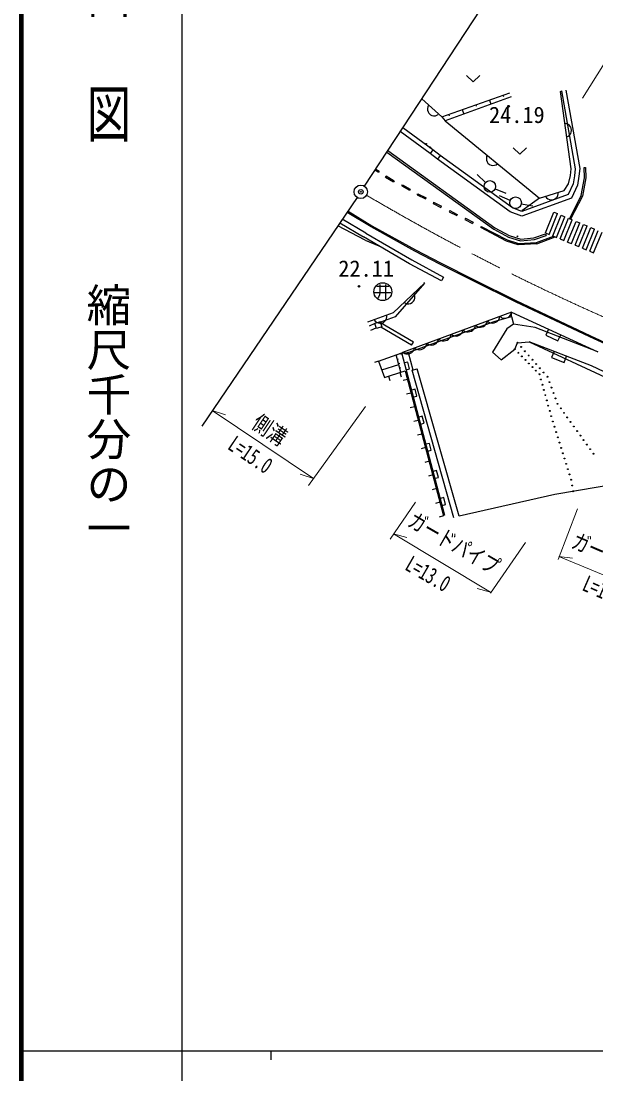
# Model space of a CAD drawing. Units: millimetres, scale not verified. Extents: x 40000 to 680000, y 20000 to 380000.
# Drawn here: x 40000 to 104402, y 202409 to 320284 of the extents above; entities that cross this region are included whole.
import ezdxf
from ezdxf.enums import TextEntityAlignment as Align

# ---------------------------------------------------------------- set-up
doc = ezdxf.new("R2010")
doc.units = ezdxf.units.MM
doc.header["$LTSCALE"] = 1000
doc.header["$PDMODE"] = 32
doc.header["$PDSIZE"] = 500
doc.linetypes.add('CHAIN', pattern=[18.5, 12, -1.5, 3.5, -1.5])
for name, color, linetype, lineweight in [('M-BGD', 7, 'Continuous', 25), ('M-BMK', 2, 'CHAIN', 13), ('M-BMK-OTRS', 5, 'Continuous', 25), ('M-BMK-SRVR', 3, 'Continuous', 25), ('M-STR-HTXT', 7, 'Continuous', 13), ('M-TTL', 2, 'Continuous', 140), ('M-TTL-BAND', 7, 'Continuous', 25)]:
    doc.layers.add(name, color=color, linetype=linetype, lineweight=lineweight)
doc.layers.add('M-OTRS', color=6, linetype='Continuous')
doc.styles.add('@ＭＳ ゴシック', font='')
doc.styles.add('ＭＳ ゴシック', font='')
doc.styles.get('@ＭＳ ゴシック').set_extended_font_data('@MS Gothic')
doc.styles.get('ＭＳ ゴシック').set_extended_font_data('MS Gothic')

msp = doc.modelspace()

# ---------------------------------------------------------------- linework, layer by layer
at = {"layer": 'M-BGD'}
for p, q in [((89891, 314187), (90641, 313467)), ((90641, 313467), (91391, 314187)), ((100420, 312392), (100533, 312459)), ((101643, 303745), (100420, 312392)), ((100533, 312459), (102078, 303757)), ((101025, 312547), (102582, 303777)), ((84887, 311569), (87147, 309556)), ((87147, 309556), (94749, 312254)), ((94887, 311804), (87511, 309103)), ((92468, 311445), (92633, 310979)), ((93988, 311984), (94036, 311849)), ((85573, 310677), (85536, 310506)), ((85536, 310506), (85542, 310294)), ((85542, 310294), (85590, 310126)), ((85652, 310849), (85573, 310677)), ((85590, 310126), (85680, 309959)), ((89427, 310366), (89604, 309869)), ((90948, 310905), (90999, 310761)), ((85680, 309959), (85855, 309795)), ((85855, 309795), (86027, 309715)), ((86027, 309715), (86198, 309678)), ((86198, 309678), (86410, 309684)), ((86410, 309684), (86578, 309732)), ((86578, 309732), (86745, 309822)), ((87147, 309556), (87511, 309103)), ((87511, 309103), (98086, 300458)), ((87907, 309826), (87961, 309673)), ((85819, 305469), (82479, 307902)), ((86119, 305868), (82754, 308320)), ((101113, 308777), (100927, 308811)), ((101274, 308709), (101113, 308777)), ((101444, 308581), (101274, 308709)), ((101442, 307520), (101570, 307690)), ((101554, 308445), (101444, 308581)), ((101639, 308275), (101554, 308445)), ((101570, 307690), (101638, 307851)), ((101638, 307851), (101672, 308038)), ((101672, 308038), (101639, 308275)), ((101137, 307326), (101306, 307410)), ((101306, 307410), (101442, 307520)), ((80983, 305623), (92951, 296976)), ((81093, 305790), (93057, 297146)), ((86119, 305868), (85819, 305469)), ((86645, 304829), (85819, 305469)), ((86945, 305229), (86119, 305868)), ((95118, 306108), (95868, 305388)), ((95868, 305388), (96618, 306108)), ((86945, 305229), (86645, 304829)), ((94796, 298942), (86645, 304829)), ((95037, 299385), (86945, 305229)), ((92150, 305078), (92125, 304905)), ((92125, 304905), (92146, 304694)), ((92146, 304694), (92205, 304529)), ((92218, 305255), (92150, 305078)), ((92205, 304529), (92307, 304369)), ((92307, 304369), (92492, 304217)), ((92492, 304217), (92670, 304149)), ((92670, 304149), (92843, 304124)), ((92843, 304124), (93054, 304145)), ((93054, 304145), (93219, 304204)), ((93219, 304204), (93379, 304306)), ((79650, 303592), (80028, 303354)), ((79732, 303717), (80108, 303481)), ((80108, 303481), (80028, 303354)), ((80834, 302820), (80910, 302949)), ((80910, 302949), (81816, 302412)), ((92043, 302222), (91104, 303121)), ((101318, 302076), (101563, 303001)), ((101563, 303001), (101643, 303745)), ((102002, 302970), (101857, 302063)), ((102078, 303757), (102002, 302970)), ((102582, 303777), (102498, 302907)), ((103066, 303877), (103216, 303886)), ((103133, 302747), (103066, 303877)), ((103216, 303886), (103284, 302738)), ((80834, 302820), (81739, 302283)), ((81816, 302412), (81739, 302283)), ((82643, 301834), (82717, 301965)), ((82643, 301834), (83512, 301344)), ((82717, 301965), (83586, 301475)), ((100843, 301328), (101318, 302076)), ((101857, 302063), (101305, 300853)), ((102340, 301917), (101673, 300455)), ((102498, 302907), (102340, 301917)), ((102757, 300744), (103133, 302747)), ((103284, 302738), (102901, 300694)), ((83586, 301475), (83512, 301344)), ((84385, 300819), (84450, 300954)), ((84385, 300819), (85323, 300372)), ((84450, 300954), (85387, 300507)), ((93109, 301516), (94304, 301004)), ((94803, 300199), (93608, 300711)), ((101305, 300853), (96108, 298970)), ((98090, 300449), (100843, 301328)), ((98752, 300660), (98864, 300507)), ((100041, 300568), (100139, 300757)), ((100139, 300757), (100179, 300927)), ((100179, 300927), (100181, 301117)), ((102757, 300744), (101427, 298168)), ((102901, 300694), (101566, 298110)), ((85323, 300372), (85387, 300507)), ((86220, 299997), (86152, 299863)), ((86152, 299863), (87037, 299411)), ((86220, 299997), (87105, 299544)), ((87037, 299411), (87105, 299544)), ((96040, 299828), (97319, 299598)), ((98086, 300458), (96096, 299020)), ((101673, 300455), (96103, 298436)), ((98864, 300507), (98995, 300392)), ((98995, 300392), (99184, 300294)), ((99184, 300294), (99354, 300254)), ((99354, 300254), (99544, 300252)), ((99544, 300252), (99773, 300325)), ((99773, 300325), (99926, 300437)), ((99926, 300437), (100041, 300568)), ((79203, 297245), (76546, 298865)), ((76628, 298990), (79279, 297375)), ((88019, 299074), (87951, 298941)), ((87951, 298941), (88803, 298504)), ((88019, 299074), (88872, 298638)), ((88872, 298638), (88803, 298504)), ((96103, 298436), (94796, 298942)), ((96108, 298970), (95037, 299385)), ((98734, 296577), (99676, 298893)), ((99150, 296405), (100092, 298721)), ((99566, 296233), (100508, 298549)), ((99676, 298893), (100092, 298721)), ((99982, 296061), (100924, 298377)), ((100508, 298549), (100924, 298377)), ((78558, 295745), (75488, 297376)), ((75713, 297707), (78352, 296123)), ((78606, 296554), (75991, 298116)), ((84102, 294529), (79203, 297245)), ((79279, 297375), (84173, 294661)), ((89773, 298205), (89704, 298071)), ((89704, 298071), (90568, 297623)), ((89773, 298205), (90637, 297756)), ((90637, 297756), (90568, 297623)), ((91560, 297289), (91491, 297156)), ((94383, 295660), (91491, 297156)), ((91560, 297289), (94442, 295799)), ((93057, 297146), (94689, 296292)), ((100397, 295889), (101339, 298204)), ((100813, 295716), (101755, 298032)), ((101229, 295544), (102171, 297860)), ((101339, 298204), (101755, 298032)), ((101645, 295372), (102587, 297688)), ((102060, 295200), (103002, 297516)), ((102171, 297860), (102587, 297688)), ((102476, 295027), (103418, 297343)), ((102892, 294855), (103834, 297171)), ((103002, 297516), (103418, 297343)), ((103834, 297171), (104250, 296999)), ((83519, 293115), (78352, 296123)), ((78606, 296554), (83770, 293547)), ((92951, 296976), (94611, 296106)), ((94611, 296106), (95961, 295670)), ((94689, 296292), (95983, 295873)), ((95983, 295873), (97462, 296012)), ((97462, 296012), (98753, 296450)), ((97504, 295815), (98817, 296260)), ((97751, 295475), (99646, 296200)), ((97782, 295327), (99847, 296116)), ((98734, 296577), (99150, 296405)), ((98753, 296450), (98817, 296260)), ((99566, 296233), (99982, 296061)), ((100397, 295889), (100813, 295716)), ((103308, 294683), (104250, 296999)), ((103723, 294511), (104665, 296827)), ((104139, 294339), (105081, 296654)), ((78558, 295745), (80095, 295108)), ((95704, 295213), (94383, 295660)), ((94442, 295799), (95725, 295364)), ((97782, 295327), (95704, 295213)), ((95725, 295364), (97751, 295475)), ((95961, 295670), (97504, 295815)), ((101229, 295544), (101645, 295372)), ((102060, 295200), (102476, 295027)), ((102892, 294855), (103308, 294683)), ((83770, 293547), (87330, 291627)), ((86928, 293082), (84102, 294529)), ((84173, 294661), (86996, 293215)), ((103723, 294511), (104139, 294339)), ((87092, 291187), (83519, 293115)), ((90708, 291165), (86928, 293082)), ((86996, 293215), (90776, 291299)), ((87140, 291275), (87092, 291187)), ((87282, 291539), (87140, 291275)), ((87330, 291627), (87282, 291539)), ((95372, 288860), (90708, 291165)), ((90776, 291299), (95438, 288995)), ((79843, 290587), (81203, 290587)), ((80203, 290787), (80203, 289907)), ((80843, 290787), (80843, 289147)), ((85201, 290957), (81697, 287636)), ((85201, 290957), (81911, 287188)), ((85133, 291030), (85201, 290957)), ((79603, 289907), (81443, 289907)), ((80043, 289387), (79923, 289227)), ((80163, 289627), (80043, 289387)), ((80203, 289907), (80163, 289627)), ((83796, 288757), (83970, 288922)), ((83970, 288922), (84059, 289089)), ((84074, 289640), (83994, 289812)), ((84059, 289089), (84106, 289258)), ((84112, 289470), (84074, 289640)), ((84106, 289258), (84112, 289470)), ((103724, 284924), (95372, 288860)), ((95438, 288995), (103787, 285060)), ((81697, 287636), (78817, 286558)), ((82750, 283225), (94962, 287724)), ((82905, 288780), (83072, 288691)), ((83072, 288691), (83241, 288644)), ((83241, 288644), (83453, 288638)), ((83453, 288638), (83624, 288676)), ((83624, 288676), (83796, 288757)), ((94923, 287545), (94954, 287705)), ((94957, 287195), (94953, 287705)), ((94953, 287705), (104605, 283264)), ((79554, 286834), (79674, 286687)), ((80244, 286629), (79616, 286420)), ((79674, 286687), (79810, 286578)), ((79810, 286578), (80003, 286490)), ((80003, 286490), (80175, 286458)), ((80175, 286458), (80365, 286465)), ((80244, 286629), (80433, 286060)), ((81911, 287188), (80261, 286577)), ((83960, 284339), (80284, 286507)), ((80365, 286465), (80590, 286549)), ((80590, 286549), (80737, 286668)), ((80737, 286668), (80846, 286805)), ((80846, 286805), (80934, 286998)), ((80934, 286998), (80966, 287170)), ((80966, 287170), (80959, 287360)), ((83359, 283170), (92990, 286658)), ((92075, 286320), (92151, 286438)), ((92151, 286438), (92201, 286545)), ((92201, 286545), (92231, 286706)), ((92231, 286706), (92368, 286596)), ((92368, 286596), (92483, 286543)), ((92483, 286543), (92627, 286499)), ((92627, 286499), (92827, 286477)), ((92827, 286477), (93006, 286511)), ((92990, 286658), (94957, 287195)), ((93006, 286511), (93175, 286573)), ((93175, 286573), (93334, 286663)), ((93334, 286663), (93472, 286810)), ((93472, 286810), (93553, 286935)), ((93553, 286935), (93607, 287051)), ((93607, 287051), (93640, 287223)), ((93640, 287223), (93767, 287120)), ((93767, 287120), (93874, 287070)), ((93874, 287070), (94009, 287030)), ((94009, 287030), (94195, 287009)), ((94195, 287009), (94363, 287041)), ((94363, 287041), (94520, 287099)), ((94520, 287099), (94668, 287183)), ((94668, 287183), (94797, 287320)), ((94797, 287320), (94873, 287437)), ((94873, 287437), (94923, 287545)), ((94957, 287195), (95174, 286338)), ((79615, 286411), (78990, 286137)), ((79191, 285679), (79777, 285936)), ((79805, 285851), (79616, 286420)), ((80433, 286060), (79805, 285851)), ((83756, 283994), (80320, 286022)), ((89224, 285184), (89352, 285321)), ((89352, 285321), (89429, 285438)), ((89429, 285438), (89478, 285546)), ((89478, 285546), (89509, 285706)), ((89509, 285706), (89645, 285597)), ((89645, 285597), (89761, 285543)), ((89761, 285543), (89904, 285500)), ((89904, 285500), (90104, 285478)), ((90104, 285478), (90284, 285511)), ((90284, 285511), (90453, 285573)), ((90453, 285573), (90611, 285664)), ((90611, 285664), (90749, 285810)), ((90749, 285810), (90831, 285936)), ((90831, 285936), (90884, 286052)), ((90884, 286052), (90917, 286223)), ((90917, 286223), (91044, 286121)), ((91044, 286121), (91152, 286071)), ((91152, 286071), (91286, 286031)), ((91286, 286031), (91473, 286010)), ((91473, 286010), (91640, 286041)), ((91640, 286041), (91798, 286099)), ((91798, 286099), (91946, 286183)), ((91946, 286183), (92075, 286320)), ((94430, 285816), (92830, 283227)), ((95174, 286338), (94430, 285816)), ((97586, 285965), (95174, 286338)), ((104605, 283264), (97586, 285965)), ((99098, 285798), (98784, 285117)), ((83756, 283994), (83960, 284339)), ((85440, 284053), (85472, 284225)), ((85472, 284225), (85600, 284122)), ((85600, 284122), (85707, 284072)), ((86196, 284043), (86353, 284100)), ((86353, 284100), (86501, 284185)), ((86501, 284185), (86630, 284321)), ((86630, 284321), (86706, 284439)), ((86706, 284439), (86756, 284547)), ((86756, 284547), (86787, 284707)), ((86787, 284707), (86923, 284597)), ((86923, 284597), (87038, 284544)), ((87038, 284544), (87182, 284501)), ((87182, 284501), (87382, 284478)), ((87382, 284478), (87561, 284512)), ((87561, 284512), (87730, 284574)), ((87730, 284574), (87889, 284664)), ((87889, 284664), (88027, 284811)), ((88027, 284811), (88109, 284937)), ((88109, 284937), (88162, 285052)), ((88162, 285052), (88195, 285224)), ((88195, 285224), (88322, 285121)), ((88322, 285121), (88430, 285072)), ((88430, 285072), (88564, 285031)), ((88564, 285031), (88750, 285010)), ((88750, 285010), (88918, 285042)), ((88918, 285042), (89076, 285100)), ((89076, 285100), (89224, 285184)), ((95304, 283550), (95607, 284272)), ((95607, 284272), (96916, 284386)), ((96916, 284386), (105923, 280209)), ((103894, 281686), (96926, 284384)), ((98784, 285117), (100147, 284490)), ((100147, 284490), (100461, 285171)), ((106875, 283466), (103724, 284924)), ((103787, 285060), (106935, 283603)), ((80060, 282215), (82638, 283139)), ((82023, 282915), (82168, 282954)), ((82544, 280959), (82023, 282919)), ((82496, 283088), (82547, 282947)), ((82638, 283139), (82750, 283225)), ((82638, 283139), (83260, 283134)), ((87480, 264922), (82638, 283139)), ((82750, 283225), (82877, 283123)), ((82877, 283123), (82985, 283073)), ((82985, 283073), (83119, 283032)), ((83119, 283032), (83306, 283012)), ((83359, 283170), (83260, 283134)), ((83306, 283012), (83473, 283043)), ((83359, 283170), (83887, 281228)), ((83473, 283043), (83631, 283101)), ((83631, 283101), (83779, 283185)), ((83779, 283185), (83908, 283322)), ((83908, 283322), (83984, 283439)), ((83984, 283439), (84034, 283547)), ((84034, 283547), (84064, 283708)), ((84064, 283708), (84201, 283598)), ((84201, 283598), (84316, 283544)), ((84316, 283544), (84460, 283501)), ((84460, 283501), (84660, 283479)), ((84660, 283479), (84839, 283513)), ((84839, 283513), (85008, 283575)), ((85008, 283575), (85167, 283665)), ((85167, 283665), (85305, 283811)), ((85305, 283811), (85386, 283937)), ((85386, 283937), (85440, 284053)), ((85707, 284072), (85841, 284032)), ((85841, 284032), (86028, 284011)), ((86028, 284011), (86196, 284043)), ((92830, 283227), (93780, 282355)), ((93780, 282355), (95304, 283550)), ((99711, 283306), (99440, 282606)), ((80060, 282215), (79587, 282051)), ((80060, 282215), (80699, 280373)), ((80060, 282215), (80699, 280373)), ((82270, 281808), (80380, 281207)), ((82153, 282426), (82298, 282465)), ((82283, 281937), (82428, 281976)), ((83325, 282110), (82939, 282008)), ((83531, 281337), (83325, 282110)), ((99440, 282606), (100839, 282065)), ((100839, 282065), (101109, 282764)), ((81158, 280519), (82446, 280928)), ((82414, 281448), (82558, 281486)), ((82446, 280928), (83022, 281111)), ((82446, 280928), (83022, 281111)), ((82446, 280928), (82597, 280451)), ((83022, 281111), (87336, 264883)), ((83144, 281234), (83531, 281337)), ((83798, 281203), (84357, 281361)), ((88484, 264667), (83798, 281203)), ((89068, 264838), (84356, 281362)), ((106035, 280688), (103894, 281686)), ((80699, 280373), (81158, 280519)), ((80699, 280373), (81158, 280519)), ((81158, 280519), (81310, 280042)), ((83273, 280166), (82790, 280038)), ((83679, 278638), (83196, 278510)), ((84132, 279074), (83746, 278971)), ((83951, 278198), (84338, 278301)), ((84338, 278301), (84132, 279074)), ((84085, 277110), (83602, 276981)), ((84939, 276038), (84553, 275935)), ((85145, 275265), (84939, 276038)), ((84492, 275581), (84008, 275453)), ((84758, 275162), (85145, 275265)), ((84898, 274053), (84415, 273925)), ((85304, 272525), (84821, 272396)), ((85747, 273002), (85360, 272899)), ((85952, 272229), (85747, 273002)), ((85565, 272126), (85952, 272229)), ((85710, 270997), (85227, 270868)), ((86554, 269966), (86167, 269863)), ((86759, 269192), (86554, 269966)), ((86117, 269468), (85634, 269340)), ((86373, 269090), (86759, 269192)), ((109978, 269004), (99814, 267297)), ((86523, 267940), (86040, 267812)), ((86929, 266412), (86446, 266283)), ((87361, 266929), (86974, 266827)), ((87566, 266156), (87361, 266929)), ((99814, 267297), (89068, 264838)), ((87180, 266053), (87566, 266156)), ((87336, 264883), (86852, 264755))]:
    msp.add_line(p, q, dxfattribs=at)
for centre, radius in [((94601, 310741), 100), ((94601, 310741), 60), ((94601, 310741), 20), ((85369, 306531), 50), ((85824, 306139), 50), ((92512, 301772), 650), ((95400, 299943), 650), ((95596, 296184), 50), ((77855, 290582), 100), ((77855, 290582), 60), ((77855, 290582), 20), ((80523, 289987), 1000), ((95607, 284272), 50), ((95315, 283548), 50), ((95709, 283147), 50), ((96026, 283796), 50), ((96445, 283319), 50), ((96102, 282746), 50), ((96496, 282346), 50), ((96865, 282843), 50), ((96889, 281945), 50), ((97284, 282366), 50), ((97703, 281890), 50), ((97282, 281544), 50), ((97676, 281143), 50), ((98069, 280742), 50), ((98122, 281413), 50), ((98542, 280937), 50), ((98234, 280156), 50), ((98400, 279569), 50), ((98961, 280460), 50), ((98961, 280460), 50), ((99187, 279855), 50), ((98565, 278983), 50), ((98730, 278396), 50), ((99413, 279249), 50), ((99639, 278644), 50), ((98896, 277810), 50), ((99061, 277224), 50), ((99865, 278038), 50), ((100091, 277433), 50), ((99226, 276637), 50), ((99391, 276051), 50), ((100458, 276925), 50), ((100824, 276417), 50), ((101191, 275909), 50), ((99577, 275458), 50), ((99763, 274864), 50), ((101557, 275401), 50), ((101924, 274893), 50), ((99949, 274271), 50), ((100135, 273678), 50), ((102290, 274386), 50), ((102656, 273878), 50), ((100321, 273085), 50), ((100506, 272492), 50), ((103023, 273370), 50), ((103389, 272862), 50), ((103756, 272354), 50), ((100692, 271899), 50), ((100878, 271306), 50), ((104122, 271846), 50), ((101064, 270712), 50), ((101250, 270119), 50), ((101435, 269526), 50), ((101621, 268933), 50), ((101744, 268287), 50), ((101866, 267641), 50)]:
    msp.add_circle(centre, radius, dxfattribs=at)
at = {"layer": 'M-BMK'}
msp.add_arc((209815, 523494), 258436, 239.51559, 251.85918, dxfattribs=at)
at = {"layer": 'M-BMK-OTRS'}
for p, q in [((78475, 301791), (99696, 334123)), ((77642, 300543), (60239, 274921))]:
    msp.add_line(p, q, dxfattribs=at)
at = {"layer": 'M-BMK-SRVR'}
for radius in [750, 30]:
    msp.add_circle((78063, 301164), radius, dxfattribs=at)
at = {"layer": 'M-OTRS'}
msp.add_point((78063, 301164), dxfattribs=at)
at = {"layer": 'M-STR-HTXT'}
for p, q in [((102881, 311647), (112217, 326486)), ((78581, 277139), (72185, 268274)), ((72746, 269059), (61413, 276690)), ((61413, 276690), (62891, 276200)), ((72746, 269059), (71267, 269549)), ((84194, 266421), (81351, 262275)), ((102348, 265659), (100154, 260004)), ((92605, 256352), (81706, 262868)), ((81706, 262868), (83209, 262458)), ((96514, 261920), (92605, 256234)), ((103698, 258907), (100238, 260342)), ((100238, 260342), (101785, 260155)), ((103698, 258907), (112222, 255363)), ((92605, 256352), (91102, 256762))]:
    msp.add_line(p, q, dxfattribs=at)
at = {"layer": 'M-TTL'}
msp.add_line((40000, 380000), (40000, 20000), dxfattribs=at)
at = {"layer": 'M-TTL-BAND'}
for p, q in [((58000, 370000), (58000, 20000)), ((40000, 205000), (579000, 205000)), ((68000, 205000), (68000, 204000))]:
    msp.add_line(p, q, dxfattribs=at)

# ---------------------------------------------------------------- texts
at = {"layer": 'M-BGD', "style": 'ＭＳ ゴシック'}
for s, p in [('24.19', (92425, 308317)), ('22.11', (75541, 291114))]:
    msp.add_text(s, height=1833, dxfattribs=at).set_placement(p, align=Align.BOTTOM_LEFT)
at = {"layer": 'M-STR-HTXT', "style": 'ＭＳ ゴシック'}
for s, rotation, width, p in [('側溝', 326, 0.8, (65384, 274421)), ('L=15.0', 326, 0.7, (62716, 271989)), ('ガードパイプ', 330, 0.75, (82912, 263371)), ('ガードパイプ', 336.7, 0.75, (101306, 260893)), ('L=13.0', 330, 0.7, (82603, 258450)), ('L=14.6', 336.3, 0.7, (102520, 256103))]:
    msp.add_text(s, height=1833, rotation=rotation, dxfattribs=dict(at, width=width)).set_placement(p, align=Align.BOTTOM_LEFT)
at = {"layer": 'M-TTL-BAND', "style": '@ＭＳ ゴシック', "width": 1.4}
msp.add_text('平  面  図', height=3666, rotation=270, dxfattribs=at).set_placement((49777, 306475), align=Align.MIDDLE_RIGHT)
at = {"layer": 'M-TTL-BAND', "style": '@ＭＳ ゴシック'}
msp.add_text('縮尺千分の一', height=3666, rotation=270, dxfattribs=at).set_placement((49777, 261030), align=Align.MIDDLE_RIGHT)

doc.saveas('drawing.dxf')
